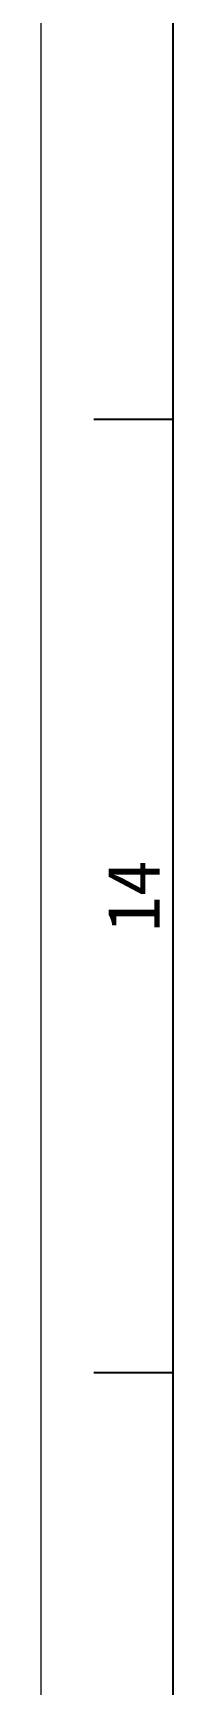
# Model space of a CAD drawing. Header units: millimetres. Extents: x 139 to 1361, y -140 to 1049.
# Drawn here: x 139 to 149, y 799 to 924 of the extents above; entities that cross this region are included whole.
import ezdxf
from ezdxf.enums import TextEntityAlignment as Align

# ---------------------------------------------------------------- set-up
doc = ezdxf.new("R2010")
doc.units = ezdxf.units.MM
doc.header["$LTSCALE"] = 12
doc.layers.add('AE_BOR', color=1, linetype='Continuous')
doc.styles.add('WD', font='')
doc.styles.get('WD').set_extended_font_data('SimHei')

# ---------------------------------------------------------------- blocks, each defined once
blk = doc.blocks.new('gb_a0_a')
blk.add_line((149, 1039), (149, -115))
at = {"layer": 'AE_BOR', "color": 1, "lineweight": 15}
blk.add_line((139, -140), (139, 1049), dxfattribs=at)
at = {"layer": 'AE_BOR'}
for p, q in [((149, 894.75), (143, 894.75)), ((149, 822.62), (143, 822.62))]:
    blk.add_line(p, q, dxfattribs=at)
at = {"layer": 'AE_BOR', "style": 'WD'}
blk.add_text('14', height=4, rotation=90, dxfattribs=at).set_placement((148, 858.69), align=Align.CENTER)

msp = doc.modelspace()

# ---------------------------------------------------------------- block references
msp.add_blockref('gb_a0_a', (0, 0))

doc.saveas('drawing.dxf')
